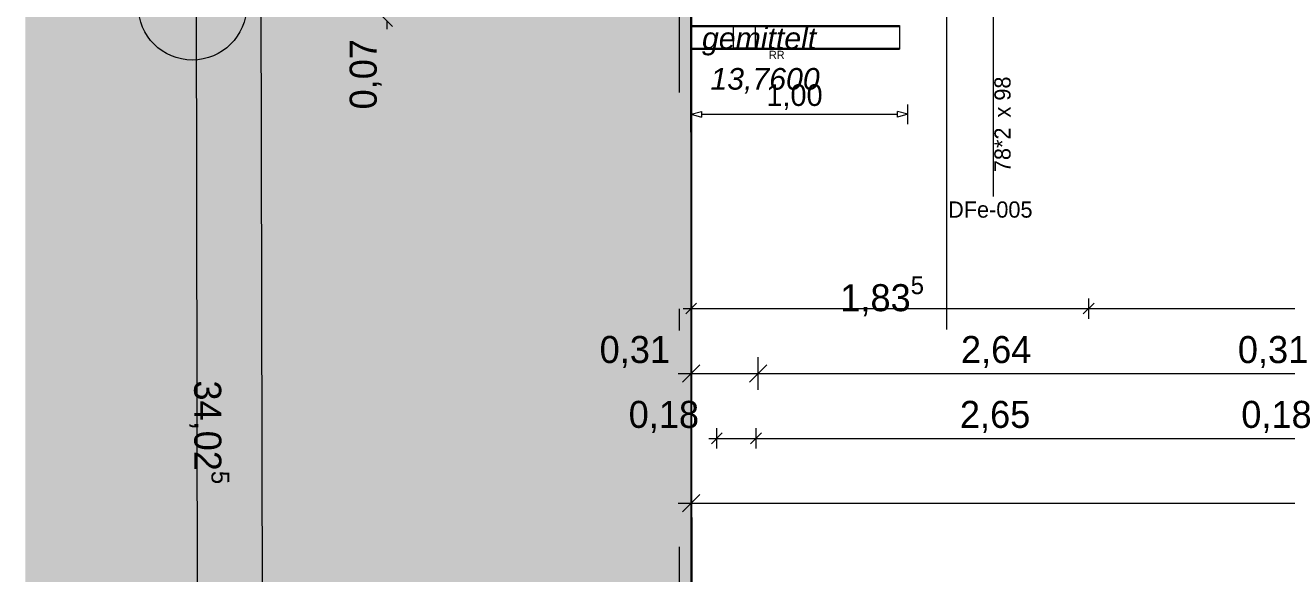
# Model space of a CAD drawing. Header units: metres. Extents: x -3 to 171, y -23 to 41.
# Drawn here: x -3.02 to 2.81, y -17.63 to -15.09 of the extents above; entities that cross this region are included whole.
import ezdxf

# ---------------------------------------------------------------- set-up
doc = ezdxf.new("R2010")
doc.units = ezdxf.units.M
doc.header["$MEASUREMENT"] = 0
doc.linetypes.add('Achse', pattern=[0.004, 0.002, -0.001, 0, -0.001])
doc.linetypes.add('Schnittlinie', pattern=[0.006, 0.003, -0.0015, 0, -0.0015])
for name, color, linetype in [('5._2.DG PP STG1_1_000 Achsraster', 7, 'Continuous'), ('5._2.DG PP STG1_1_325 Dachfenster', 7, 'Continuous'), ('5._2.DG PP STG1_1_611 Entwässerung', 7, 'Continuous'), ('5._2.DG PP STG1_1_725 Nachbarbebauung', 7, 'Continuous'), ('5._2.DG PP STG1_1_851 Marker Schnitt', 7, 'Continuous'), ('5._2.DG PP STG1_1_910 Allgemein Lageplan Höhen', 7, 'Continuous'), ('5._2.DG PP STG1_1_950 Polierplan Bemaßung', 7, 'Continuous'), ('5._2.DG PP STG1_1_970 Brandschutz', 7, 'Continuous'), ('5._2.DG PP STG1_1_Neubau_840 Baulinien', 7, 'Continuous')]:
    doc.layers.add(name, color=color, linetype=linetype)
doc.styles.add('ERSTELLTER_STIL_2', font='')
doc.styles.add('ERSTELLTER_STIL_3', font='arialbi.ttf')
doc.styles.get('ERSTELLTER_STIL_2').set_extended_font_data('Eurostile')
doc.linetypes.add('Grenze Grundstück', pattern='A,0,[2,415_260415_PP_VA_1_8 2 DG1.Shx,S=0.00031746,R=0,X=0,Y=0],-0.04,0', length=0.04)

msp = doc.modelspace()

# ---------------------------------------------------------------- hatches: boundary and pattern name
at = {"layer": '5._2.DG PP STG1_1_725 Nachbarbebauung', "linetype": 'Continuous', "lineweight": 0, "true_color": 0x1f1f1f}
msp.add_hatch(color=250, dxfattribs=at).paths.add_polyline_path([(-3.0225, -22.5231), (0.0585, -22.5231), (0.0528, -14.1947), (0.0564, -12.2031), (0.0099, -2.0785), (-3.0225, -2.0701)])

# ---------------------------------------------------------------- linework, layer by layer
at = {"layer": '5._2.DG PP STG1_1_000 Achsraster', "color": 5, "linetype": 'Achse', "lineweight": 0, "ltscale": 1000}
msp.add_line((0, 3), (0, -22.5231), dxfattribs=at)
at = {"layer": '5._2.DG PP STG1_1_000 Achsraster', "color": 5, "linetype": 'Continuous', "lineweight": 0, "ltscale": 1000}
msp.add_circle((-2.25, -15), 0.25, dxfattribs=at)
at = {"layer": '5._2.DG PP STG1_1_325 Dachfenster', "color": 7, "linetype": 'Continuous', "lineweight": 13, "ltscale": 1000}
msp.add_line((1.4521, -15.8803), (1.4521, -13.9497), dxfattribs=at)
at = {"layer": '5._2.DG PP STG1_1_611 Entwässerung', "color": 14, "linetype": 'Achse', "lineweight": 13, "ltscale": 1000, "true_color": 0xa80000}
msp.add_line((0.0553, -15.09), (1.0171, -15.09), dxfattribs=at)
at = {"layer": '5._2.DG PP STG1_1_611 Entwässerung', "color": 171, "linetype": 'Continuous', "lineweight": 13, "ltscale": 1000, "true_color": 0x6c6cff, "flags": 128}
for points in [[(0.0553, -15.09), (1.0171, -15.09)], [(0.0553, -15.09), (0.0553, -15.095)], [(0.0553, -15.095), (0.0553, -15.195)], [(0.0553, -15.095), (1.0171, -15.095)], [(1.0171, -15.09), (1.0171, -15.095)], [(1.0171, -15.095), (1.0171, -15.195)], [(0.0553, -15.195), (0.0553, -15.2)], [(0.0553, -15.195), (1.0171, -15.195)], [(0.0553, -15.2), (1.0171, -15.2)], [(1.0171, -15.195), (1.0171, -15.2)]]:
    msp.add_lwpolyline(points, dxfattribs=at)
msp.add_lwpolyline([(0.25, -15.095), (0.35, -15.095), (0.35, -15.195), (0.25, -15.195)], close=True, dxfattribs=at)
at = {"layer": '5._2.DG PP STG1_1_725 Nachbarbebauung', "color": 8, "linetype": 'Continuous', "lineweight": 13, "ltscale": 1000, "flags": 128}
msp.add_lwpolyline([(0.0585, -22.5231), (0.0528, -14.1947), (0.0564, -12.2031), (0.0099, -2.0785), (-3.0225, -2.0701)], dxfattribs=at)
at = {"layer": '5._2.DG PP STG1_1_851 Marker Schnitt', "color": 7, "linetype": 'Schnittlinie', "lineweight": 13, "ltscale": 1000}
msp.add_line((1.235, 4.805), (1.235, -18.6375), dxfattribs=at)
at = {"layer": '5._2.DG PP STG1_1_950 Polierplan Bemaßung', "color": 1, "linetype": 'Continuous', "lineweight": 13, "ltscale": 1000, "true_color": 0xfb0106}
for p, q in [((-2.2624, -0.0047), (-2.2184, -22.5231)), ((-1.9386, -12.207), (-1.9184, -22.5231)), ((0.0549, -17.3737), (0.0549, -17.2237)), ((-0.0051, -17.2987), (0.0549, -17.2987)), ((0.0949, -17.2587), (0.0149, -17.3387)), ((0.0549, -17.2987), (18.9349, -17.3011))]:
    msp.add_line(p, q, dxfattribs=at)
at = {"layer": '5._2.DG PP STG1_1_950 Polierplan Bemaßung', "color": 6, "linetype": 'Continuous', "lineweight": 13, "ltscale": 1000, "true_color": 0xfb02fe}
for p, q in [((-1.375, -15.045), (-1.325, -15.095)), ((-1.35, -15.1075), (-1.35, -15.07)), ((0.08, -16.3738), (0.03, -16.4238)), ((0.055, -16.4457), (0.055, -16.3519)), ((1.9171, -16.3738), (1.8671, -16.4238)), ((1.8921, -16.4457), (1.8921, -16.3519)), ((0.0175, -16.3988), (0.055, -16.3988)), ((0.055, -16.3988), (1.8921, -16.3988)), ((1.8921, -16.3988), (4.2371, -16.3988)), ((0.0948, -16.6587), (0.0148, -16.7387)), ((0.0548, -16.7737), (0.0548, -16.6237)), ((0.4048, -16.6588), (0.3248, -16.7388)), ((0.3648, -16.7738), (0.3648, -16.6238)), ((-0.0052, -16.6987), (0.0548, -16.6987)), ((0.0548, -16.6987), (0.3648, -16.6988)), ((0.3648, -16.6988), (3.0042, -16.6991))]:
    msp.add_line(p, q, dxfattribs=at)
at = {"layer": '5._2.DG PP STG1_1_950 Polierplan Bemaßung', "color": 76, "linetype": 'Continuous', "lineweight": 13, "ltscale": 1000, "true_color": 0x3f7f02}
for p, q in [((0.1739, -17.0457), (0.1739, -16.9519)), ((0.3546, -17.0457), (0.3546, -16.9519)), ((0.1364, -16.9988), (0.1739, -16.9988)), ((0.1989, -16.9738), (0.1489, -17.0238)), ((0.1739, -16.9988), (0.3546, -16.9988)), ((0.3796, -16.9738), (0.3296, -17.0238)), ((0.3546, -16.9988), (3.005, -16.9988))]:
    msp.add_line(p, q, dxfattribs=at)
at = {"layer": '5._2.DG PP STG1_1_970 Brandschutz', "color": 16, "linetype": 'Continuous', "lineweight": 13, "ltscale": 1000, "true_color": 0x7e0000}
for p, q in [((0.0553, -15.5459), (0.0553, -15.4553)), ((0.0553, -15.5006), (0.1019, -15.4881)), ((0.0553, -15.5006), (0.1019, -15.5131)), ((0.1019, -15.4881), (0.1019, -15.5131)), ((0.1019, -15.5006), (1.0089, -15.5006)), ((1.0089, -15.5131), (1.0089, -15.4881)), ((1.0555, -15.5006), (1.0089, -15.4881)), ((1.0555, -15.5006), (1.0089, -15.5131)), ((1.0555, -15.5459), (1.0555, -15.4553))]:
    msp.add_line(p, q, dxfattribs=at)
at = {"layer": '5._2.DG PP STG1_1_Neubau_840 Baulinien', "color": 76, "linetype": 'Grenze Grundstück', "lineweight": 13, "ltscale": 1000, "true_color": 0x3f7f02, "flags": 128}
msp.add_lwpolyline([(0.0612, -22.5231), (0.0564, -12.2031), (0, -0.0002), (18.985, -0.0012), (18.958, -11.4452), (18.9, -19.5674), (18.8871, -22.5231)], dxfattribs=at)

# ---------------------------------------------------------------- texts
at = {"layer": '5._2.DG PP STG1_1_325 Dachfenster', "color": 7, "linetype": 'Continuous', "lineweight": 13, "insert": (1.5529, -15.7681), "char_height": 0.075, "attachment_point": 7, "rotation": 90, "style": 'ERSTELLTER_STIL_2'}
msp.add_mtext('\\A1;{\\pql;\\pt0;\\fEurostile|b0|i0|c0|p0;\\W1.000000;78*2\\fEurostile|b0|i0|c0|p0;\\W1.000000;\\A1{\\H.66x;\\S^  ;}\\fEurostile|b0|i0|c0|p0;\\W1.000000; x 98\\fEurostile|b0|i0|c0|p0;\\W1.000000;\\A1{\\H.66x;\\S^  ;}}', dxfattribs=at)
at = {"layer": '5._2.DG PP STG1_1_325 Dachfenster', "color": 7, "linetype": 'Continuous', "lineweight": 13, "insert": (1.2421, -15.9795), "char_height": 0.075, "attachment_point": 7, "style": 'ERSTELLTER_STIL_2'}
msp.add_mtext('\\A1;{\\pql;\\pt0;\\fEurostile|b0|i0|c0|p0;\\W1.000000;DFe-005\\fEurostile|b0|i0|c0|p0;\\W1.000000;\\fEurostile|b0|i0|c0|p0;\\W1.000000;\\fEurostile|b0|i0|c0|p0;\\W1.000000;}', dxfattribs=at)
at = {"layer": '5._2.DG PP STG1_1_611 Entwässerung', "color": 171, "linetype": 'Continuous', "lineweight": 13, "true_color": 0x6c6cff, "insert": (0.4141, -15.207), "char_height": 0.0375, "attachment_point": 1, "style": 'ERSTELLTER_STIL_2'}
msp.add_mtext('\\A1;{\\pql;\\fEurostile|b0|i0|c0|p0;\\W1.000000;RR}', dxfattribs=at)
at = {"layer": '5._2.DG PP STG1_1_910 Allgemein Lageplan Höhen', "color": 7, "linetype": 'Continuous', "lineweight": 13, "char_height": 0.1, "attachment_point": 1, "style": 'ERSTELLTER_STIL_3'}
for s, insert in [('\\A1;{\\pql;\\fArial Italic|b0|i0|c0|p0;\\W1.000000;gemittelt}', (0.105, -15.0989)), ('\\A1;{\\pql;\\fArial Italic|b0|i0|c0|p0;\\W1.000000; 13,7600}', (0.105, -15.2867))]:
    msp.add_mtext(s, dxfattribs=dict(at, insert=insert))
at = {"layer": '5._2.DG PP STG1_1_950 Polierplan Bemaßung', "color": 6, "linetype": 'Continuous', "lineweight": 13, "true_color": 0xfb02fe, "char_height": 0.125, "width": 0.382966, "attachment_point": 7, "style": 'ERSTELLTER_STIL_2'}
for s, insert, rotation in [('\\A1;{\\pql;\\fEurostile|b0|i0|c0|p0;\\W1.000000;0,07}', (-1.375, -15.478), 90), ('\\A1;{\\pql;\\fEurostile|b0|i0|c0|p0;\\W1.000000;0,31}', (-0.3682, -16.6737), 359.99262), ('\\A1;{\\pql;\\fEurostile|b0|i0|c0|p0;\\W1.000000;2,64}', (1.3016, -16.6739), 359.99262), ('\\A1;{\\pql;\\fEurostile|b0|i0|c0|p0;\\W1.000000;0,31}', (2.5813, -16.6741), 359.99262)]:
    msp.add_mtext(s, dxfattribs=dict(at, insert=insert, rotation=rotation))
at = {"layer": '5._2.DG PP STG1_1_950 Polierplan Bemaßung', "color": 6, "linetype": 'Continuous', "lineweight": 13, "true_color": 0xfb02fe, "insert": (0.7441, -16.4475), "char_height": 0.125, "attachment_point": 7, "style": 'ERSTELLTER_STIL_2'}
msp.add_mtext('\\A1;{\\pql;\\fEurostile|b0|i0|c0|p0;\\W1.000000;1,83\\fEurostile|b0|i0|c0|p0;\\W1.000000;\\A1{\\H.66x;\\S5^  ;}}', dxfattribs=at)
at = {"layer": '5._2.DG PP STG1_1_950 Polierplan Bemaßung', "color": 1, "linetype": 'Continuous', "lineweight": 13, "true_color": 0xfb0106, "insert": (-2.2784, -16.7312), "char_height": 0.125, "attachment_point": 7, "rotation": 270.11192, "style": 'ERSTELLTER_STIL_2'}
msp.add_mtext('\\A1;{\\pql;\\fEurostile|b0|i0|c0|p0;\\W1.000000;34,02\\fEurostile|b0|i0|c0|p0;\\W1.000000;\\A1{\\H.66x;\\S5^  ;}}', dxfattribs=at)
at = {"layer": '5._2.DG PP STG1_1_950 Polierplan Bemaßung', "color": 76, "linetype": 'Continuous', "lineweight": 13, "true_color": 0x3f7f02, "char_height": 0.125, "width": 0.382966, "attachment_point": 7, "style": 'ERSTELLTER_STIL_2'}
for s, insert in [('\\A1;{\\pql;\\fEurostile|b0|i0|c0|p0;\\W1.000000;0,18}', (-0.234, -16.9738)), ('\\A1;{\\pql;\\fEurostile|b0|i0|c0|p0;\\W1.000000;2,65}', (1.2968, -16.9738)), ('\\A1;{\\pql;\\fEurostile|b0|i0|c0|p0;\\W1.000000;0,18}', (2.597, -16.9738))]:
    msp.add_mtext(s, dxfattribs=dict(at, insert=insert))
at = {"layer": '5._2.DG PP STG1_1_970 Brandschutz', "color": 16, "linetype": 'Continuous', "lineweight": 13, "true_color": 0x7e0000, "insert": (0.4022, -15.4806), "char_height": 0.1, "width": 0.306373, "attachment_point": 7, "style": 'ERSTELLTER_STIL_2'}
msp.add_mtext('\\A1;{\\pql;\\fEurostile|b0|i0|c0|p0;\\W1.000000;1,00}', dxfattribs=at)

doc.saveas('drawing.dxf')
